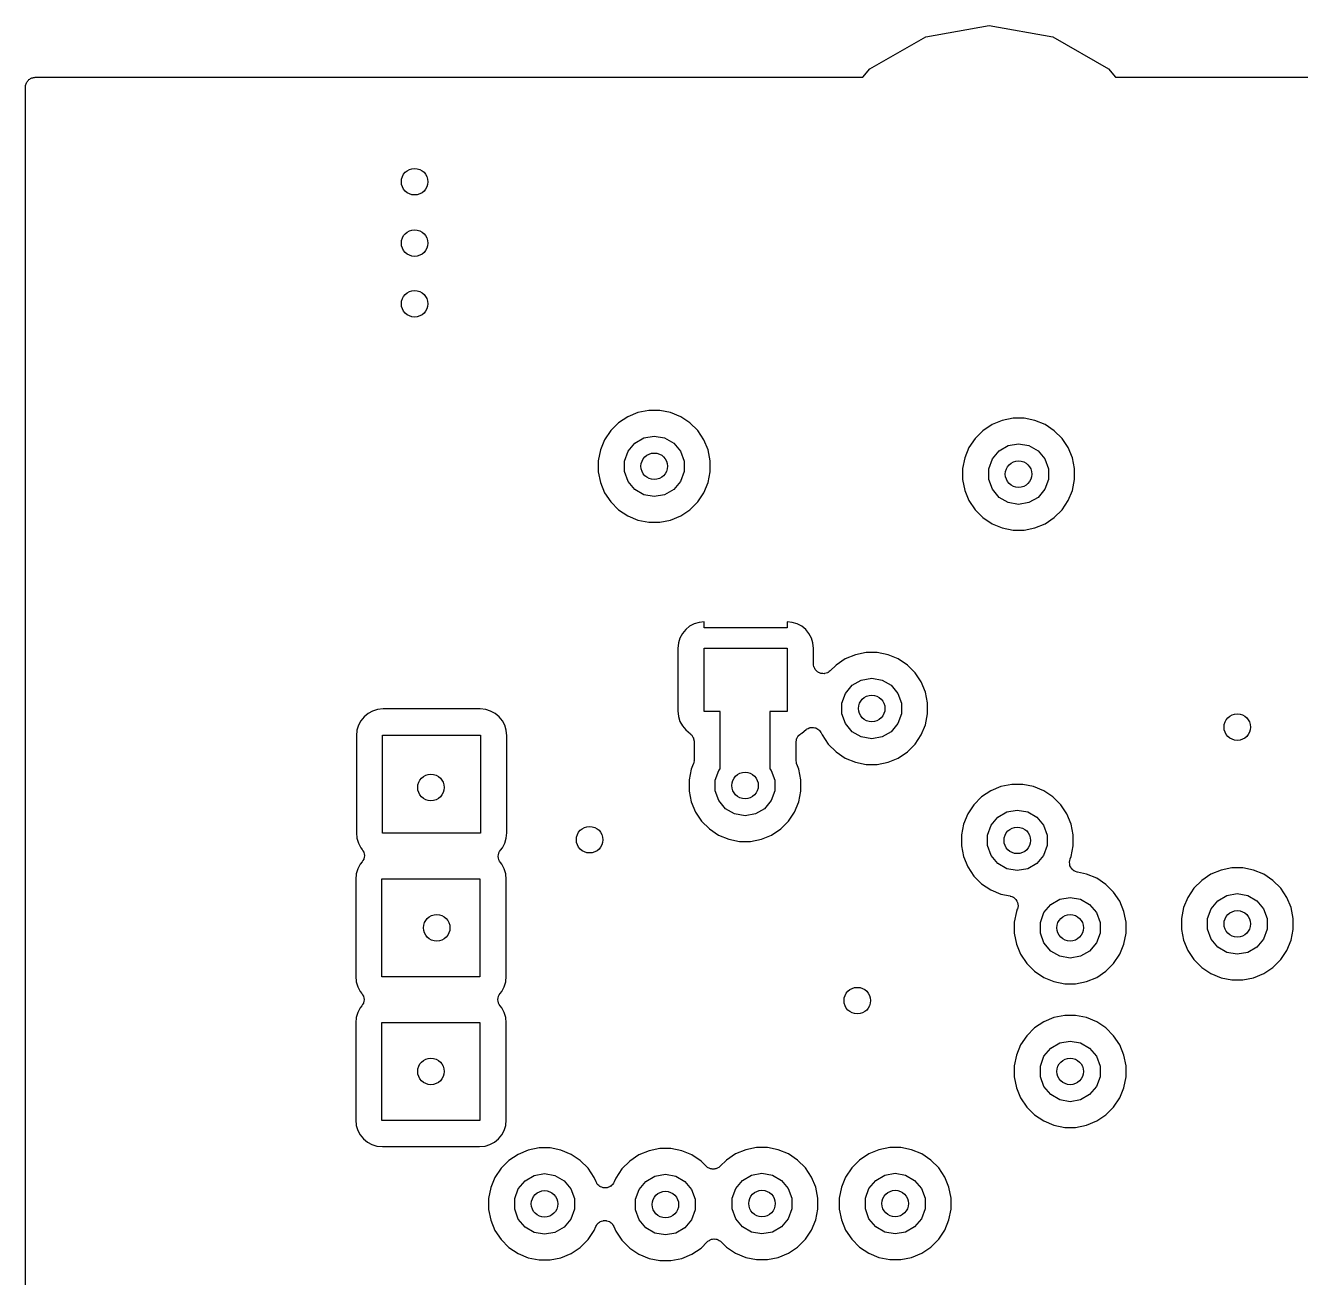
# Model space of a CAD drawing. Extents: x 91.4 to 190.2, y -113.9 to -59.9.
# Drawn here: x 91.39 to 110.92, y -79.11 to -59.93 of the extents above; entities that cross this region are included whole.
import ezdxf

# ---------------------------------------------------------------- set-up
doc = ezdxf.new("R2010")
doc.units = 0
doc.header["$MEASUREMENT"] = 0
doc.layers.add('BLACK', color=7, linetype='CONTINUOUS')

msp = doc.modelspace()

# ---------------------------------------------------------------- linework, layer by layer
at = {"layer": 'BLACK', "linetype": 'CONTINUOUS'}
for p, q in [((105.178, -60.0983), (106.15, -59.9268)), ((106.15, -59.9268), (107.122, -60.0983)), ((104.322, -60.592), (105.178, -60.0983)), ((107.122, -60.0983), (107.978, -60.592)), ((91.4773, -60.7356), (91.4887, -60.729)), ((91.4887, -60.729), (91.5016, -60.7268)), ((91.5016, -60.7268), (91.514, -60.7223)), ((91.514, -60.7223), (91.5271, -60.7223)), ((91.5271, -60.7223), (91.54, -60.72)), ((91.54, -60.72), (104.215, -60.72)), ((104.215, -60.72), (104.322, -60.592)), ((107.978, -60.592), (108.085, -60.72)), ((108.085, -60.72), (179.163, -60.72)), ((91.39, -60.87), (91.3923, -60.8571)), ((91.39, -94.1997), (91.39, -60.87)), ((91.3923, -60.844), (91.3968, -60.8316)), ((91.3923, -60.8571), (91.3923, -60.844)), ((91.3968, -60.8316), (91.399, -60.8187)), ((91.399, -60.8187), (91.4056, -60.8073)), ((91.4056, -60.8073), (91.4101, -60.795)), ((91.4101, -60.795), (91.4185, -60.7849)), ((91.4185, -60.7849), (91.4251, -60.7736)), ((91.4251, -60.7736), (91.4351, -60.7651)), ((91.4351, -60.7651), (91.4436, -60.7551)), ((91.4436, -60.7551), (91.4549, -60.7485)), ((91.4549, -60.7485), (91.465, -60.7401)), ((91.465, -60.7401), (91.4773, -60.7356)), ((100.614, -65.9204), (100.474, -66.0142)), ((100.77, -65.8557), (100.614, -65.9204)), ((100.936, -65.8228), (100.77, -65.8557)), ((101.104, -65.8228), (100.936, -65.8228)), ((101.27, -65.8557), (101.104, -65.8228)), ((101.426, -65.9204), (101.27, -65.8557)), ((101.566, -66.0142), (101.426, -65.9204)), ((106.35, -65.9757), (106.194, -66.0404)), ((106.516, -65.9428), (106.35, -65.9757)), ((106.684, -65.9428), (106.516, -65.9428)), ((106.85, -65.9757), (106.684, -65.9428)), ((107.006, -66.0404), (106.85, -65.9757)), ((100.354, -66.1336), (100.26, -66.274)), ((100.474, -66.0142), (100.354, -66.1336)), ((101.686, -66.1336), (101.566, -66.0142)), ((101.78, -66.274), (101.686, -66.1336)), ((106.054, -66.1342), (105.934, -66.2536)), ((106.194, -66.0404), (106.054, -66.1342)), ((107.146, -66.1342), (107.006, -66.0404)), ((107.266, -66.2536), (107.146, -66.1342)), ((100.26, -66.274), (100.196, -66.43)), ((100.618, -66.4479), (100.722, -66.3244)), ((100.722, -66.3244), (100.861, -66.2437)), ((100.861, -66.2437), (101.02, -66.2157)), ((101.02, -66.2157), (101.179, -66.2437)), ((101.179, -66.2437), (101.318, -66.3244)), ((101.318, -66.3244), (101.422, -66.4479)), ((101.844, -66.43), (101.78, -66.274)), ((105.934, -66.2536), (105.84, -66.394)), ((106.302, -66.4444), (106.441, -66.3637)), ((106.441, -66.3637), (106.6, -66.3357)), ((106.6, -66.3357), (106.759, -66.3637)), ((106.759, -66.3637), (106.898, -66.4444)), ((107.36, -66.394), (107.266, -66.2536)), ((100.196, -66.43), (100.163, -66.5956)), ((100.563, -66.5994), (100.618, -66.4479)), ((101.422, -66.4479), (101.477, -66.5994)), ((101.877, -66.5956), (101.844, -66.43)), ((105.776, -66.55), (105.743, -66.7156)), ((105.84, -66.394), (105.776, -66.55)), ((106.143, -66.7194), (106.198, -66.5679)), ((106.198, -66.5679), (106.302, -66.4444)), ((106.898, -66.4444), (107.002, -66.5679)), ((107.002, -66.5679), (107.057, -66.7194)), ((107.424, -66.55), (107.36, -66.394)), ((107.457, -66.7156), (107.424, -66.55)), ((100.163, -66.5956), (100.163, -66.7644)), ((100.163, -66.7644), (100.196, -66.93)), ((100.563, -66.7606), (100.563, -66.5994)), ((100.618, -66.9121), (100.563, -66.7606)), ((101.477, -66.7606), (101.422, -66.9121)), ((101.477, -66.5994), (101.477, -66.7606)), ((101.844, -66.93), (101.877, -66.7644)), ((101.877, -66.7644), (101.877, -66.5956)), ((105.743, -66.7156), (105.743, -66.8844)), ((106.143, -66.8806), (106.143, -66.7194)), ((107.057, -66.7194), (107.057, -66.8806)), ((107.457, -66.8844), (107.457, -66.7156)), ((100.196, -66.93), (100.26, -67.086)), ((100.722, -67.0356), (100.618, -66.9121)), ((101.422, -66.9121), (101.318, -67.0356)), ((101.78, -67.086), (101.844, -66.93)), ((105.743, -66.8844), (105.776, -67.05)), ((106.198, -67.0321), (106.143, -66.8806)), ((107.057, -66.8806), (107.002, -67.0321)), ((107.424, -67.05), (107.457, -66.8844)), ((100.26, -67.086), (100.354, -67.2264)), ((100.861, -67.1163), (100.722, -67.0356)), ((101.02, -67.1443), (100.861, -67.1163)), ((101.179, -67.1163), (101.02, -67.1443)), ((101.318, -67.0356), (101.179, -67.1163)), ((101.686, -67.2264), (101.78, -67.086)), ((105.776, -67.05), (105.84, -67.206)), ((106.302, -67.1556), (106.198, -67.0321)), ((106.441, -67.2363), (106.302, -67.1556)), ((106.898, -67.1556), (106.759, -67.2363)), ((107.002, -67.0321), (106.898, -67.1556)), ((107.36, -67.206), (107.424, -67.05)), ((100.354, -67.2264), (100.474, -67.3458)), ((100.474, -67.3458), (100.614, -67.4396)), ((101.426, -67.4396), (101.566, -67.3458)), ((101.566, -67.3458), (101.686, -67.2264)), ((105.84, -67.206), (105.934, -67.3464)), ((105.934, -67.3464), (106.054, -67.4658)), ((106.6, -67.2643), (106.441, -67.2363)), ((106.759, -67.2363), (106.6, -67.2643)), ((107.146, -67.4658), (107.266, -67.3464)), ((107.266, -67.3464), (107.36, -67.206)), ((100.614, -67.4396), (100.77, -67.5043)), ((100.77, -67.5043), (100.936, -67.5372)), ((100.936, -67.5372), (101.104, -67.5372)), ((101.104, -67.5372), (101.27, -67.5043)), ((101.27, -67.5043), (101.426, -67.4396)), ((106.054, -67.4658), (106.194, -67.5596)), ((106.194, -67.5596), (106.35, -67.6243)), ((106.85, -67.6243), (107.006, -67.5596)), ((107.006, -67.5596), (107.146, -67.4658)), ((106.35, -67.6243), (106.516, -67.6572)), ((106.516, -67.6572), (106.684, -67.6572)), ((106.684, -67.6572), (106.85, -67.6243)), ((101.631, -69.0937), (101.562, -69.1308)), ((101.707, -69.0708), (101.631, -69.0937)), ((101.785, -69.0631), (101.707, -69.0708)), ((101.785, -69.155), (101.785, -69.0631)), ((103.133, -69.0708), (103.055, -69.0631)), ((103.055, -69.0631), (103.055, -69.155)), ((103.209, -69.0937), (103.133, -69.0708)), ((103.278, -69.1308), (103.209, -69.0937)), ((101.414, -69.3112), (101.391, -69.3866)), ((101.451, -69.2417), (101.414, -69.3112)), ((101.501, -69.1808), (101.451, -69.2417)), ((101.562, -69.1308), (101.501, -69.1808)), ((103.055, -69.155), (101.785, -69.155)), ((103.339, -69.1808), (103.278, -69.1308)), ((103.389, -69.2417), (103.339, -69.1808)), ((103.426, -69.3112), (103.389, -69.2417)), ((103.449, -69.3866), (103.426, -69.3112)), ((101.391, -69.3866), (101.382, -69.4724)), ((101.382, -69.4724), (101.382, -70.4276)), ((101.785, -70.435), (101.785, -69.465)), ((101.785, -69.465), (103.055, -69.465)), ((103.055, -69.465), (103.055, -70.435)), ((103.458, -69.4724), (103.449, -69.3866)), ((103.458, -69.7079), (103.458, -69.4724)), ((103.461, -69.7272), (103.458, -69.7079)), ((103.944, -69.6304), (103.804, -69.7242)), ((104.1, -69.5657), (103.944, -69.6304)), ((104.266, -69.5328), (104.1, -69.5657)), ((104.434, -69.5328), (104.266, -69.5328)), ((104.6, -69.5657), (104.434, -69.5328)), ((104.756, -69.6304), (104.6, -69.5657)), ((104.896, -69.7242), (104.756, -69.6304)), ((103.463, -69.7468), (103.461, -69.7272)), ((103.466, -69.7527), (103.463, -69.7468)), ((103.467, -69.7592), (103.466, -69.7527)), ((103.477, -69.7762), (103.467, -69.7592)), ((103.485, -69.794), (103.477, -69.7762)), ((103.489, -69.7986), (103.485, -69.794)), ((103.493, -69.8044), (103.489, -69.7986)), ((103.508, -69.817), (103.493, -69.8044)), ((103.522, -69.8308), (103.508, -69.817)), ((103.528, -69.8336), (103.522, -69.8308)), ((103.533, -69.8378), (103.528, -69.8336)), ((103.551, -69.8445), (103.533, -69.8378)), ((103.569, -69.8528), (103.551, -69.8445)), ((103.575, -69.8534), (103.569, -69.8528)), ((103.582, -69.8557), (103.575, -69.8534)), ((103.601, -69.8557), (103.582, -69.8557)), ((103.621, -69.8574), (103.601, -69.8557)), ((103.627, -69.8557), (103.621, -69.8574)), ((103.634, -69.8557), (103.627, -69.8557)), ((103.652, -69.849), (103.634, -69.8557)), ((103.671, -69.8439), (103.652, -69.849)), ((103.676, -69.8401), (103.671, -69.8439)), ((103.683, -69.8378), (103.676, -69.8401)), ((103.698, -69.8252), (103.683, -69.8378)), ((103.714, -69.814), (103.698, -69.8252)), ((103.804, -69.7242), (103.714, -69.814)), ((105.016, -69.8436), (104.896, -69.7242)), ((105.11, -69.984), (105.016, -69.8436)), ((103.948, -70.1579), (104.052, -70.0344)), ((104.052, -70.0344), (104.191, -69.9537)), ((104.191, -69.9537), (104.35, -69.9257)), ((104.35, -69.9257), (104.509, -69.9537)), ((104.509, -69.9537), (104.648, -70.0344)), ((104.648, -70.0344), (104.752, -70.1579)), ((105.174, -70.14), (105.11, -69.984)), ((103.893, -70.3094), (103.948, -70.1579)), ((104.752, -70.1579), (104.807, -70.3094)), ((105.207, -70.3056), (105.174, -70.14)), ((96.6367, -70.4658), (96.5758, -70.5158)), ((96.7062, -70.4287), (96.6367, -70.4658)), ((96.7816, -70.4058), (96.7062, -70.4287)), ((96.8674, -70.3973), (96.7816, -70.4058)), ((98.3526, -70.3973), (96.8674, -70.3973)), ((98.4384, -70.4058), (98.3526, -70.3973)), ((98.5138, -70.4287), (98.4384, -70.4058)), ((98.5833, -70.4658), (98.5138, -70.4287)), ((98.6442, -70.5158), (98.5833, -70.4658)), ((101.382, -70.4276), (101.391, -70.5134)), ((102.029, -70.435), (101.785, -70.435)), ((102.029, -71.3128), (102.029, -70.435)), ((103.055, -70.435), (102.791, -70.435)), ((102.791, -70.435), (102.791, -71.3128)), ((103.893, -70.4706), (103.893, -70.3094)), ((103.948, -70.6221), (103.893, -70.4706)), ((104.807, -70.4706), (104.752, -70.6221)), ((104.807, -70.3094), (104.807, -70.4706)), ((105.174, -70.64), (105.207, -70.4744)), ((105.207, -70.4744), (105.207, -70.3056)), ((96.4887, -70.6462), (96.4658, -70.7216)), ((96.5258, -70.5767), (96.4887, -70.6462)), ((96.5758, -70.5158), (96.5258, -70.5767)), ((98.6942, -70.5767), (98.6442, -70.5158)), ((98.7313, -70.6462), (98.6942, -70.5767)), ((98.7542, -70.7216), (98.7313, -70.6462)), ((101.391, -70.5134), (101.414, -70.5888)), ((101.414, -70.5888), (101.451, -70.6583)), ((101.451, -70.6583), (101.501, -70.7192)), ((103.377, -70.6961), (103.392, -70.6876)), ((103.392, -70.6876), (103.401, -70.6862)), ((103.401, -70.6862), (103.409, -70.6827)), ((103.409, -70.6827), (103.426, -70.6819)), ((103.426, -70.6819), (103.443, -70.6791)), ((103.443, -70.6791), (103.452, -70.6808)), ((103.452, -70.6808), (103.461, -70.6804)), ((103.461, -70.6804), (103.478, -70.6856)), ((103.478, -70.6856), (103.495, -70.6888)), ((103.495, -70.6888), (103.502, -70.6934)), ((104.052, -70.7456), (103.948, -70.6221)), ((104.752, -70.6221), (104.648, -70.7456)), ((105.11, -70.796), (105.174, -70.64)), ((96.4658, -70.7216), (96.4573, -70.8074)), ((96.4573, -70.8074), (96.4573, -72.2926)), ((96.86, -72.3), (96.86, -70.8)), ((96.86, -70.8), (98.36, -70.8)), ((98.36, -70.8), (98.36, -72.3)), ((98.7627, -70.8074), (98.7542, -70.7216)), ((98.7627, -72.2926), (98.7627, -70.8074)), ((101.501, -70.7192), (101.573, -70.7786)), ((101.573, -70.7786), (101.58, -70.7865)), ((101.58, -70.7865), (101.591, -70.795)), ((101.591, -70.795), (101.592, -70.7971)), ((101.592, -70.7971), (101.594, -70.7987)), ((101.594, -70.7987), (101.601, -70.8113)), ((101.601, -70.8113), (101.607, -70.8181)), ((101.607, -70.8181), (101.61, -70.826)), ((101.61, -70.826), (101.618, -70.8392)), ((101.618, -70.8392), (101.619, -70.8416)), ((101.619, -70.8416), (101.62, -70.8438)), ((101.62, -70.8438), (101.623, -70.8601)), ((101.623, -70.8601), (101.625, -70.8669)), ((101.625, -70.8669), (101.625, -70.8737)), ((101.625, -70.8737), (101.629, -70.8902)), ((103.191, -70.9009), (103.196, -70.8777)), ((103.196, -70.8777), (103.2, -70.8545)), ((103.2, -70.8545), (103.201, -70.8523)), ((103.201, -70.8523), (103.202, -70.8499)), ((103.202, -70.8499), (103.214, -70.8298)), ((103.214, -70.8298), (103.226, -70.8093)), ((103.226, -70.8093), (103.228, -70.8078)), ((103.228, -70.8078), (103.229, -70.8056)), ((103.229, -70.8056), (103.248, -70.791)), ((103.248, -70.791), (103.266, -70.7759)), ((103.266, -70.7759), (103.268, -70.775)), ((103.268, -70.775), (103.27, -70.7735)), ((103.27, -70.7735), (103.278, -70.7692)), ((103.278, -70.7692), (103.347, -70.7132)), ((103.347, -70.7132), (103.354, -70.7087)), ((103.354, -70.7087), (103.361, -70.7026)), ((103.361, -70.7026), (103.377, -70.6961)), ((103.502, -70.6934), (103.511, -70.6961)), ((103.511, -70.6961), (103.525, -70.7065)), ((103.525, -70.7065), (103.539, -70.7153)), ((103.539, -70.7153), (103.545, -70.7223)), ((103.545, -70.7223), (103.552, -70.7278)), ((103.552, -70.7278), (103.562, -70.7423)), ((103.562, -70.7423), (103.572, -70.7556)), ((103.572, -70.7556), (103.575, -70.7641)), ((103.575, -70.7641), (103.58, -70.7717)), ((103.58, -70.7717), (103.59, -70.796)), ((103.59, -70.796), (103.684, -70.9364)), ((104.191, -70.8263), (104.052, -70.7456)), ((104.35, -70.8543), (104.191, -70.8263)), ((104.509, -70.8263), (104.35, -70.8543)), ((104.648, -70.7456), (104.509, -70.8263)), ((105.016, -70.9364), (105.11, -70.796)), ((101.629, -70.8902), (101.629, -70.8926)), ((101.629, -70.8926), (101.629, -70.8951)), ((101.629, -70.8951), (101.629, -71.1857)), ((103.191, -70.9033), (103.191, -70.9009)), ((103.191, -70.9058), (103.191, -70.9033)), ((103.191, -71.1857), (103.191, -70.9058)), ((103.684, -70.9364), (103.804, -71.0558)), ((103.804, -71.0558), (103.944, -71.1496)), ((104.756, -71.1496), (104.896, -71.0558)), ((104.896, -71.0558), (105.016, -70.9364)), ((101.618, -71.2431), (101.586, -71.32)), ((101.62, -71.237), (101.618, -71.2399)), ((101.618, -71.2399), (101.618, -71.2431)), ((101.624, -71.2145), (101.62, -71.237)), ((101.629, -71.1922), (101.624, -71.2145)), ((101.629, -71.1857), (101.628, -71.189)), ((101.628, -71.189), (101.629, -71.1922)), ((103.192, -71.189), (103.191, -71.1857)), ((103.191, -71.1922), (103.192, -71.189)), ((103.196, -71.2145), (103.191, -71.1922)), ((103.2, -71.237), (103.196, -71.2145)), ((103.202, -71.2399), (103.2, -71.237)), ((103.202, -71.2431), (103.202, -71.2399)), ((103.234, -71.32), (103.202, -71.2431)), ((103.944, -71.1496), (104.1, -71.2143)), ((104.1, -71.2143), (104.266, -71.2472)), ((104.266, -71.2472), (104.434, -71.2472)), ((104.434, -71.2472), (104.6, -71.2143)), ((104.6, -71.2143), (104.756, -71.1496)), ((101.586, -71.32), (101.553, -71.4856)), ((101.953, -71.4894), (102.008, -71.3379)), ((102.008, -71.3379), (102.029, -71.3128)), ((102.791, -71.3128), (102.812, -71.3379)), ((102.812, -71.3379), (102.867, -71.4894)), ((103.267, -71.4856), (103.234, -71.32)), ((101.553, -71.4856), (101.553, -71.6544)), ((101.553, -71.6544), (101.586, -71.82)), ((101.953, -71.6506), (101.953, -71.4894)), ((102.008, -71.8021), (101.953, -71.6506)), ((102.867, -71.6506), (102.812, -71.8021)), ((102.867, -71.4894), (102.867, -71.6506)), ((103.234, -71.82), (103.267, -71.6544)), ((103.267, -71.6544), (103.267, -71.4856)), ((106.174, -71.6504), (106.034, -71.7442)), ((106.33, -71.5857), (106.174, -71.6504)), ((106.496, -71.5528), (106.33, -71.5857)), ((106.664, -71.5528), (106.496, -71.5528)), ((106.83, -71.5857), (106.664, -71.5528)), ((106.986, -71.6504), (106.83, -71.5857)), ((107.126, -71.7442), (106.986, -71.6504)), ((101.586, -71.82), (101.65, -71.976)), ((102.112, -71.9256), (102.008, -71.8021)), ((102.812, -71.8021), (102.708, -71.9256)), ((103.17, -71.976), (103.234, -71.82)), ((106.034, -71.7442), (105.914, -71.8636)), ((107.246, -71.8636), (107.126, -71.7442)), ((101.65, -71.976), (101.744, -72.1164)), ((102.251, -72.0063), (102.112, -71.9256)), ((102.41, -72.0343), (102.251, -72.0063)), ((102.569, -72.0063), (102.41, -72.0343)), ((102.708, -71.9256), (102.569, -72.0063)), ((103.076, -72.1164), (103.17, -71.976)), ((105.82, -72.004), (105.756, -72.16)), ((105.914, -71.8636), (105.82, -72.004)), ((106.178, -72.1779), (106.282, -72.0544)), ((106.282, -72.0544), (106.421, -71.9737)), ((106.421, -71.9737), (106.58, -71.9457)), ((106.58, -71.9457), (106.739, -71.9737)), ((106.739, -71.9737), (106.878, -72.0544)), ((106.878, -72.0544), (106.982, -72.1779)), ((107.34, -72.004), (107.246, -71.8636)), ((107.404, -72.16), (107.34, -72.004)), ((101.744, -72.1164), (101.864, -72.2358)), ((101.864, -72.2358), (102.004, -72.3296)), ((102.816, -72.3296), (102.956, -72.2358)), ((102.956, -72.2358), (103.076, -72.1164)), ((105.756, -72.16), (105.723, -72.3256)), ((106.123, -72.3294), (106.178, -72.1779)), ((106.982, -72.1779), (107.037, -72.3294)), ((107.437, -72.3256), (107.404, -72.16)), ((96.4573, -72.2926), (96.4658, -72.3784)), ((96.4658, -72.3784), (96.4887, -72.4538)), ((98.36, -72.3), (96.86, -72.3)), ((98.7313, -72.4538), (98.7542, -72.3784)), ((98.7542, -72.3784), (98.7627, -72.2926)), ((102.004, -72.3296), (102.16, -72.3943)), ((102.16, -72.3943), (102.326, -72.4272)), ((102.326, -72.4272), (102.494, -72.4272)), ((102.494, -72.4272), (102.66, -72.3943)), ((102.66, -72.3943), (102.816, -72.3296)), ((105.723, -72.3256), (105.723, -72.4944)), ((106.123, -72.4906), (106.123, -72.3294)), ((107.037, -72.3294), (107.037, -72.4906)), ((107.437, -72.4944), (107.437, -72.3256)), ((96.4887, -72.4538), (96.5258, -72.5233)), ((96.5258, -72.5233), (96.5467, -72.5487)), ((96.5467, -72.5487), (96.5587, -72.57)), ((96.5587, -72.57), (96.5711, -72.5911)), ((96.5711, -72.5911), (96.5714, -72.5927)), ((96.5714, -72.5927), (96.5722, -72.5941)), ((96.5722, -72.5941), (96.5762, -72.6182)), ((96.5762, -72.6182), (96.5807, -72.6423)), ((98.6293, -72.6545), (98.6338, -72.6304)), ((98.6338, -72.6304), (98.6378, -72.6063)), ((98.6378, -72.6063), (98.6386, -72.6049)), ((98.6386, -72.6049), (98.6389, -72.6033)), ((98.6389, -72.6033), (98.6513, -72.5822)), ((98.6513, -72.5822), (98.6633, -72.5609)), ((98.6633, -72.5609), (98.6942, -72.5233)), ((98.6942, -72.5233), (98.7313, -72.4538)), ((105.723, -72.4944), (105.756, -72.66)), ((106.178, -72.6421), (106.123, -72.4906)), ((106.282, -72.7656), (106.178, -72.6421)), ((106.982, -72.6421), (106.878, -72.7656)), ((107.037, -72.4906), (106.982, -72.6421)), ((107.404, -72.66), (107.437, -72.4944)), ((96.5158, -72.7767), (96.4787, -72.8462)), ((96.5467, -72.7391), (96.5158, -72.7767)), ((96.5587, -72.7178), (96.5467, -72.7391)), ((96.5711, -72.6967), (96.5587, -72.7178)), ((96.5714, -72.6951), (96.5711, -72.6967)), ((96.5722, -72.6937), (96.5714, -72.6951)), ((96.5762, -72.6696), (96.5722, -72.6937)), ((96.5807, -72.6455), (96.5762, -72.6696)), ((96.5807, -72.6423), (96.5805, -72.6439)), ((96.5805, -72.6439), (96.5807, -72.6455)), ((98.6295, -72.6561), (98.6293, -72.6545)), ((98.6293, -72.6577), (98.6295, -72.6561)), ((98.6338, -72.6817), (98.6293, -72.6577)), ((98.6378, -72.7059), (98.6338, -72.6817)), ((98.6386, -72.7073), (98.6378, -72.7059)), ((98.6389, -72.7089), (98.6386, -72.7073)), ((98.6513, -72.7299), (98.6389, -72.7089)), ((98.6633, -72.7513), (98.6513, -72.7299)), ((98.6842, -72.7767), (98.6633, -72.7513)), ((98.7213, -72.8462), (98.6842, -72.7767)), ((105.756, -72.66), (105.82, -72.816)), ((105.82, -72.816), (105.914, -72.9564)), ((106.421, -72.8463), (106.282, -72.7656)), ((106.878, -72.7656), (106.739, -72.8463)), ((107.379, -72.7442), (107.384, -72.7203)), ((107.379, -72.7458), (107.379, -72.7442)), ((107.379, -72.7475), (107.379, -72.7458)), ((107.383, -72.7716), (107.379, -72.7475)), ((107.386, -72.7958), (107.383, -72.7716)), ((107.384, -72.7203), (107.389, -72.6964)), ((107.387, -72.7973), (107.386, -72.7958)), ((107.387, -72.7989), (107.387, -72.7973)), ((107.399, -72.8204), (107.387, -72.7989)), ((107.389, -72.6964), (107.39, -72.6949)), ((107.39, -72.6933), (107.404, -72.66)), ((107.39, -72.6949), (107.39, -72.6933)), ((107.41, -72.842), (107.399, -72.8204)), ((109.866, -72.8328), (109.7, -72.8657)), ((110.034, -72.8328), (109.866, -72.8328)), ((110.2, -72.8657), (110.034, -72.8328)), ((96.4558, -72.9216), (96.4473, -73.0074)), ((96.4473, -73.0074), (96.4473, -74.4926)), ((96.4787, -72.8462), (96.4558, -72.9216)), ((96.85, -74.5), (96.85, -73)), ((96.85, -73), (98.35, -73)), ((98.35, -73), (98.35, -74.5)), ((98.7442, -72.9216), (98.7213, -72.8462)), ((98.7527, -73.0074), (98.7442, -72.9216)), ((98.7527, -74.4926), (98.7527, -73.0074)), ((105.914, -72.9564), (106.034, -73.0758)), ((106.58, -72.8743), (106.421, -72.8463)), ((106.739, -72.8463), (106.58, -72.8743)), ((107.411, -72.8432), (107.41, -72.842)), ((107.412, -72.8446), (107.411, -72.8432)), ((107.43, -72.8607), (107.412, -72.8446)), ((107.448, -72.8772), (107.43, -72.8607)), ((107.45, -72.8779), (107.448, -72.8772)), ((107.451, -72.879), (107.45, -72.8779)), ((107.474, -72.8878), (107.451, -72.879)), ((107.497, -72.8972), (107.474, -72.8878)), ((107.498, -72.8972), (107.497, -72.8972)), ((107.5, -72.8978), (107.498, -72.8972)), ((107.64, -72.9257), (107.5, -72.8978)), ((107.796, -72.9904), (107.64, -72.9257)), ((107.936, -73.0842), (107.796, -72.9904)), ((109.404, -73.0242), (109.284, -73.1436)), ((109.544, -72.9304), (109.404, -73.0242)), ((109.7, -72.8657), (109.544, -72.9304)), ((110.356, -72.9304), (110.2, -72.8657)), ((110.496, -73.0242), (110.356, -72.9304)), ((110.616, -73.1436), (110.496, -73.0242)), ((106.034, -73.0758), (106.174, -73.1696)), ((106.174, -73.1696), (106.33, -73.2343)), ((108.056, -73.2036), (107.936, -73.0842)), ((108.15, -73.344), (108.056, -73.2036)), ((109.284, -73.1436), (109.19, -73.284)), ((109.791, -73.2537), (109.95, -73.2257)), ((109.95, -73.2257), (110.109, -73.2537)), ((110.71, -73.284), (110.616, -73.1436)), ((106.33, -73.2343), (106.47, -73.2622)), ((106.47, -73.2622), (106.472, -73.2628)), ((106.472, -73.2628), (106.473, -73.2628)), ((106.473, -73.2628), (106.496, -73.2722)), ((106.496, -73.2722), (106.519, -73.281)), ((106.519, -73.281), (106.52, -73.2821)), ((106.52, -73.2821), (106.522, -73.2828)), ((106.522, -73.2828), (106.54, -73.2993)), ((106.54, -73.2993), (106.558, -73.3154)), ((106.558, -73.3154), (106.559, -73.3168)), ((106.559, -73.3168), (106.56, -73.318)), ((106.56, -73.318), (106.571, -73.3396)), ((106.571, -73.3396), (106.583, -73.3611)), ((106.583, -73.3611), (106.583, -73.3627)), ((106.583, -73.3627), (106.584, -73.3642)), ((106.584, -73.3642), (106.587, -73.3884)), ((106.591, -73.4158), (106.586, -73.4397)), ((106.587, -73.3884), (106.591, -73.4125)), ((106.591, -73.4125), (106.591, -73.4142)), ((106.591, -73.4142), (106.591, -73.4158)), ((106.988, -73.5179), (107.092, -73.3944)), ((107.092, -73.3944), (107.231, -73.3137)), ((107.231, -73.3137), (107.39, -73.2857)), ((107.39, -73.2857), (107.549, -73.3137)), ((107.549, -73.3137), (107.688, -73.3944)), ((107.688, -73.3944), (107.792, -73.5179)), ((108.214, -73.5), (108.15, -73.344)), ((109.19, -73.284), (109.126, -73.44)), ((109.548, -73.4579), (109.652, -73.3344)), ((109.652, -73.3344), (109.791, -73.2537)), ((110.109, -73.2537), (110.248, -73.3344)), ((110.248, -73.3344), (110.352, -73.4579)), ((110.774, -73.44), (110.71, -73.284)), ((106.566, -73.5), (106.533, -73.6656)), ((106.58, -73.4667), (106.566, -73.5)), ((106.581, -73.4636), (106.58, -73.4651)), ((106.58, -73.4651), (106.58, -73.4667)), ((106.586, -73.4397), (106.581, -73.4636)), ((106.933, -73.6694), (106.988, -73.5179)), ((107.792, -73.5179), (107.847, -73.6694)), ((108.238, -73.6201), (108.214, -73.5)), ((109.126, -73.44), (109.093, -73.6056)), ((109.093, -73.6056), (109.093, -73.7744)), ((109.493, -73.6094), (109.548, -73.4579)), ((109.493, -73.7706), (109.493, -73.6094)), ((110.352, -73.4579), (110.407, -73.6094)), ((110.407, -73.6094), (110.407, -73.7706)), ((110.807, -73.6056), (110.774, -73.44)), ((110.807, -73.7744), (110.807, -73.6056)), ((106.533, -73.6656), (106.533, -73.8344)), ((106.933, -73.8306), (106.933, -73.6694)), ((107.847, -73.6694), (107.847, -73.8306)), ((108.247, -73.6656), (108.238, -73.6201)), ((108.247, -73.8344), (108.247, -73.6656)), ((109.093, -73.7744), (109.126, -73.94)), ((109.548, -73.9221), (109.493, -73.7706)), ((110.407, -73.7706), (110.352, -73.9221)), ((110.774, -73.94), (110.807, -73.7744)), ((106.533, -73.8344), (106.566, -74)), ((106.566, -74), (106.63, -74.156)), ((106.988, -73.9821), (106.933, -73.8306)), ((107.092, -74.1056), (106.988, -73.9821)), ((107.792, -73.9821), (107.688, -74.1056)), ((107.847, -73.8306), (107.792, -73.9821)), ((108.15, -74.156), (108.214, -74)), ((108.214, -74), (108.247, -73.8344)), ((109.126, -73.94), (109.19, -74.096)), ((109.652, -74.0456), (109.548, -73.9221)), ((110.352, -73.9221), (110.248, -74.0456)), ((110.71, -74.096), (110.774, -73.94)), ((106.63, -74.156), (106.724, -74.2964)), ((107.231, -74.1863), (107.092, -74.1056)), ((107.39, -74.2143), (107.231, -74.1863)), ((107.549, -74.1863), (107.39, -74.2143)), ((107.688, -74.1056), (107.549, -74.1863)), ((108.056, -74.2964), (108.15, -74.156)), ((109.19, -74.096), (109.284, -74.2364)), ((109.791, -74.1263), (109.652, -74.0456)), ((109.95, -74.1543), (109.791, -74.1263)), ((110.109, -74.1263), (109.95, -74.1543)), ((110.248, -74.0456), (110.109, -74.1263)), ((110.616, -74.2364), (110.71, -74.096)), ((106.724, -74.2964), (106.844, -74.4158)), ((107.936, -74.4158), (108.056, -74.2964)), ((109.284, -74.2364), (109.404, -74.3558)), ((109.404, -74.3558), (109.544, -74.4496)), ((110.356, -74.4496), (110.496, -74.3558)), ((110.496, -74.3558), (110.616, -74.2364)), ((96.4473, -74.4926), (96.4558, -74.5784)), ((96.4558, -74.5784), (96.4787, -74.6538)), ((98.35, -74.5), (96.85, -74.5)), ((98.7213, -74.6538), (98.7442, -74.5784)), ((98.7442, -74.5784), (98.7527, -74.4926)), ((106.844, -74.4158), (106.984, -74.5096)), ((106.984, -74.5096), (107.14, -74.5743)), ((107.14, -74.5743), (107.306, -74.6072)), ((107.474, -74.6072), (107.64, -74.5743)), ((107.64, -74.5743), (107.796, -74.5096)), ((107.796, -74.5096), (107.936, -74.4158)), ((109.544, -74.4496), (109.7, -74.5143)), ((109.7, -74.5143), (109.866, -74.5472)), ((109.866, -74.5472), (110.034, -74.5472)), ((110.034, -74.5472), (110.2, -74.5143)), ((110.2, -74.5143), (110.356, -74.4496)), ((96.4787, -74.6538), (96.5158, -74.7233)), ((96.5158, -74.7233), (96.5417, -74.7548)), ((96.5417, -74.7548), (96.5537, -74.7761)), ((96.5537, -74.7761), (96.5661, -74.7972)), ((98.6339, -74.7972), (98.6463, -74.7761)), ((98.6463, -74.7761), (98.6583, -74.7548)), ((98.6583, -74.7548), (98.6842, -74.7233)), ((98.6842, -74.7233), (98.7213, -74.6538)), ((107.306, -74.6072), (107.474, -74.6072)), ((96.5158, -74.9767), (96.4787, -75.0462)), ((96.5417, -74.9452), (96.5158, -74.9767)), ((96.5537, -74.9239), (96.5417, -74.9452)), ((96.5661, -74.9028), (96.5537, -74.9239)), ((96.5661, -74.7972), (96.5664, -74.7988)), ((96.5664, -74.9012), (96.5661, -74.9028)), ((96.5664, -74.7988), (96.5672, -74.8002)), ((96.5672, -74.8998), (96.5664, -74.9012)), ((96.5672, -74.8002), (96.5712, -74.8243)), ((96.5712, -74.8757), (96.5672, -74.8998)), ((96.5712, -74.8243), (96.5757, -74.8484)), ((96.5757, -74.8516), (96.5712, -74.8757)), ((96.5757, -74.8484), (96.5755, -74.85)), ((96.5755, -74.85), (96.5757, -74.8516)), ((98.6243, -74.8484), (98.6288, -74.8244)), ((98.6245, -74.85), (98.6243, -74.8484)), ((98.6243, -74.8516), (98.6245, -74.85)), ((98.6288, -74.8756), (98.6243, -74.8516)), ((98.6288, -74.8244), (98.6328, -74.8002)), ((98.6328, -74.8998), (98.6288, -74.8756)), ((98.6328, -74.8002), (98.6336, -74.7988)), ((98.6336, -74.9012), (98.6328, -74.8998)), ((98.6336, -74.7988), (98.6339, -74.7972)), ((98.6339, -74.9028), (98.6336, -74.9012)), ((98.6463, -74.9239), (98.6339, -74.9028)), ((98.6583, -74.9452), (98.6463, -74.9239)), ((98.6842, -74.9767), (98.6583, -74.9452)), ((98.7213, -75.0462), (98.6842, -74.9767)), ((96.4558, -75.1216), (96.4473, -75.2074)), ((96.4787, -75.0462), (96.4558, -75.1216)), ((98.7442, -75.1216), (98.7213, -75.0462)), ((98.7527, -75.2074), (98.7442, -75.1216)), ((107.14, -75.1257), (106.984, -75.1904)), ((107.306, -75.0928), (107.14, -75.1257)), ((107.474, -75.0928), (107.306, -75.0928)), ((107.64, -75.1257), (107.474, -75.0928)), ((107.796, -75.1904), (107.64, -75.1257)), ((96.4473, -75.2074), (96.4473, -76.6926)), ((96.85, -76.7), (96.85, -75.2)), ((96.85, -75.2), (98.35, -75.2)), ((98.35, -75.2), (98.35, -76.7)), ((98.7527, -76.6926), (98.7527, -75.2074)), ((106.844, -75.2842), (106.724, -75.4036)), ((106.984, -75.1904), (106.844, -75.2842)), ((107.936, -75.2842), (107.796, -75.1904)), ((108.056, -75.4036), (107.936, -75.2842)), ((106.63, -75.544), (106.566, -75.7)), ((106.724, -75.4036), (106.63, -75.544)), ((107.092, -75.5944), (107.231, -75.5137)), ((107.231, -75.5137), (107.39, -75.4857)), ((107.39, -75.4857), (107.549, -75.5137)), ((107.549, -75.5137), (107.688, -75.5944)), ((108.15, -75.544), (108.056, -75.4036)), ((108.214, -75.7), (108.15, -75.544)), ((106.566, -75.7), (106.533, -75.8656)), ((106.933, -75.8694), (106.988, -75.7179)), ((106.988, -75.7179), (107.092, -75.5944)), ((107.688, -75.5944), (107.792, -75.7179)), ((107.792, -75.7179), (107.847, -75.8694)), ((108.247, -75.8656), (108.214, -75.7)), ((106.533, -75.8656), (106.533, -76.0344)), ((106.933, -76.0306), (106.933, -75.8694)), ((107.847, -75.8694), (107.847, -76.0306)), ((108.247, -76.0344), (108.247, -75.8656)), ((106.533, -76.0344), (106.566, -76.2)), ((106.988, -76.1821), (106.933, -76.0306)), ((107.847, -76.0306), (107.792, -76.1821)), ((108.214, -76.2), (108.247, -76.0344)), ((106.566, -76.2), (106.63, -76.356)), ((107.092, -76.3056), (106.988, -76.1821)), ((107.231, -76.3863), (107.092, -76.3056)), ((107.688, -76.3056), (107.549, -76.3863)), ((107.792, -76.1821), (107.688, -76.3056)), ((108.15, -76.356), (108.214, -76.2)), ((106.63, -76.356), (106.724, -76.4964)), ((106.724, -76.4964), (106.844, -76.6158)), ((107.39, -76.4143), (107.231, -76.3863)), ((107.549, -76.3863), (107.39, -76.4143)), ((107.936, -76.6158), (108.056, -76.4964)), ((108.056, -76.4964), (108.15, -76.356)), ((96.4473, -76.6926), (96.4558, -76.7784)), ((98.35, -76.7), (96.85, -76.7)), ((98.7442, -76.7784), (98.7527, -76.6926)), ((106.844, -76.6158), (106.984, -76.7096)), ((106.984, -76.7096), (107.14, -76.7743)), ((107.64, -76.7743), (107.796, -76.7096)), ((107.796, -76.7096), (107.936, -76.6158)), ((96.4558, -76.7784), (96.4787, -76.8538)), ((96.4787, -76.8538), (96.5158, -76.9233)), ((96.5158, -76.9233), (96.5658, -76.9842)), ((98.6342, -76.9842), (98.6842, -76.9233)), ((98.6842, -76.9233), (98.7213, -76.8538)), ((98.7213, -76.8538), (98.7442, -76.7784)), ((107.14, -76.7743), (107.306, -76.8072)), ((107.306, -76.8072), (107.474, -76.8072)), ((107.474, -76.8072), (107.64, -76.7743)), ((96.5658, -76.9842), (96.6267, -77.0342)), ((96.6267, -77.0342), (96.6962, -77.0713)), ((96.6962, -77.0713), (96.7716, -77.0942)), ((96.7716, -77.0942), (96.8574, -77.1027)), ((96.8574, -77.1027), (98.3426, -77.1027)), ((98.3426, -77.1027), (98.4284, -77.0942)), ((98.4284, -77.0942), (98.5038, -77.0713)), ((98.5038, -77.0713), (98.5733, -77.0342)), ((98.5733, -77.0342), (98.6342, -76.9842)), ((99.2556, -77.1228), (99.09, -77.1557)), ((99.4244, -77.1228), (99.2556, -77.1228)), ((99.59, -77.1557), (99.4244, -77.1228)), ((101.106, -77.1328), (100.94, -77.1657)), ((101.274, -77.1328), (101.106, -77.1328)), ((101.44, -77.1657), (101.274, -77.1328)), ((102.586, -77.1172), (102.42, -77.1501)), ((102.754, -77.1172), (102.586, -77.1172)), ((102.92, -77.1501), (102.754, -77.1172)), ((104.626, -77.1172), (104.46, -77.1501)), ((104.794, -77.1172), (104.626, -77.1172)), ((104.96, -77.1501), (104.794, -77.1172)), ((98.7936, -77.3142), (98.6742, -77.4336)), ((98.934, -77.2204), (98.7936, -77.3142)), ((99.09, -77.1557), (98.934, -77.2204)), ((99.746, -77.2204), (99.59, -77.1557)), ((99.8864, -77.3142), (99.746, -77.2204)), ((100.006, -77.4336), (99.8864, -77.3142)), ((100.644, -77.3242), (100.524, -77.4436)), ((100.784, -77.2304), (100.644, -77.3242)), ((100.94, -77.1657), (100.784, -77.2304)), ((101.596, -77.2304), (101.44, -77.1657)), ((101.736, -77.3242), (101.596, -77.2304)), ((101.816, -77.4039), (101.736, -77.3242)), ((102.124, -77.3086), (102.028, -77.4039)), ((102.264, -77.2148), (102.124, -77.3086)), ((102.42, -77.1501), (102.264, -77.2148)), ((103.076, -77.2148), (102.92, -77.1501)), ((103.216, -77.3086), (103.076, -77.2148)), ((103.336, -77.428), (103.216, -77.3086)), ((104.164, -77.3086), (104.044, -77.428)), ((104.304, -77.2148), (104.164, -77.3086)), ((104.46, -77.1501), (104.304, -77.2148)), ((105.116, -77.2148), (104.96, -77.1501)), ((105.256, -77.3086), (105.116, -77.2148)), ((105.376, -77.428), (105.256, -77.3086)), ((98.6742, -77.4336), (98.5804, -77.574)), ((99.1812, -77.5437), (99.34, -77.5157)), ((99.34, -77.5157), (99.4988, -77.5437)), ((100.1, -77.574), (100.006, -77.4336)), ((100.524, -77.4436), (100.43, -77.584)), ((101.827, -77.4114), (101.816, -77.4039)), ((101.836, -77.4207), (101.827, -77.4114)), ((101.848, -77.4262), (101.836, -77.4207)), ((101.859, -77.4338), (101.848, -77.4262)), ((101.871, -77.4371), (101.859, -77.4338)), ((101.883, -77.4427), (101.871, -77.4371)), ((101.896, -77.4438), (101.883, -77.4427)), ((101.909, -77.4472), (101.896, -77.4438)), ((101.922, -77.4461), (101.909, -77.4472)), ((101.935, -77.4472), (101.922, -77.4461)), ((101.948, -77.4438), (101.935, -77.4472)), ((101.961, -77.4427), (101.948, -77.4438)), ((101.973, -77.4371), (101.961, -77.4427)), ((101.986, -77.4338), (101.973, -77.4371)), ((101.996, -77.4262), (101.986, -77.4338)), ((102.008, -77.4207), (101.996, -77.4262)), ((102.018, -77.4114), (102.008, -77.4207)), ((102.028, -77.4039), (102.018, -77.4114)), ((102.511, -77.5381), (102.67, -77.5101)), ((102.67, -77.5101), (102.829, -77.5381)), ((103.43, -77.5684), (103.336, -77.428)), ((104.044, -77.428), (103.95, -77.5684)), ((104.551, -77.5381), (104.71, -77.5101)), ((104.71, -77.5101), (104.869, -77.5381)), ((105.47, -77.5684), (105.376, -77.428)), ((98.5804, -77.574), (98.5157, -77.73)), ((98.9379, -77.7479), (99.0416, -77.6244)), ((99.0416, -77.6244), (99.1812, -77.5437)), ((99.4988, -77.5437), (99.6384, -77.6244)), ((99.6384, -77.6244), (99.7421, -77.7479)), ((100.128, -77.6436), (100.1, -77.574)), ((100.139, -77.6601), (100.128, -77.6436)), ((100.148, -77.6775), (100.139, -77.6601)), ((100.153, -77.682), (100.148, -77.6775)), ((100.156, -77.6875), (100.153, -77.682)), ((100.172, -77.6995), (100.156, -77.6875)), ((100.186, -77.7127), (100.172, -77.6995)), ((100.193, -77.7152), (100.186, -77.7127)), ((100.198, -77.7193), (100.193, -77.7152)), ((100.217, -77.7252), (100.198, -77.7193)), ((100.336, -77.7193), (100.318, -77.7252)), ((100.342, -77.7152), (100.336, -77.7193)), ((100.348, -77.7127), (100.342, -77.7152)), ((100.362, -77.6995), (100.348, -77.7127)), ((100.378, -77.6875), (100.362, -77.6995)), ((100.381, -77.682), (100.378, -77.6875)), ((100.386, -77.6775), (100.381, -77.682)), ((100.395, -77.6601), (100.386, -77.6775)), ((100.406, -77.6436), (100.395, -77.6601)), ((100.43, -77.584), (100.406, -77.6436)), ((100.788, -77.7579), (100.892, -77.6344)), ((100.892, -77.6344), (101.031, -77.5537)), ((101.031, -77.5537), (101.19, -77.5257)), ((101.19, -77.5257), (101.349, -77.5537)), ((101.349, -77.5537), (101.488, -77.6344)), ((101.488, -77.6344), (101.592, -77.7579)), ((102.268, -77.7423), (102.372, -77.6188)), ((102.372, -77.6188), (102.511, -77.5381)), ((102.829, -77.5381), (102.968, -77.6188)), ((102.968, -77.6188), (103.072, -77.7423)), ((103.494, -77.7244), (103.43, -77.5684)), ((103.95, -77.5684), (103.886, -77.7244)), ((104.308, -77.7423), (104.412, -77.6188)), ((104.412, -77.6188), (104.551, -77.5381)), ((104.869, -77.5381), (105.008, -77.6188)), ((105.008, -77.6188), (105.112, -77.7423)), ((105.534, -77.7244), (105.47, -77.5684)), ((98.5157, -77.73), (98.4828, -77.8956)), ((98.4828, -77.8956), (98.4828, -78.0644)), ((98.8828, -77.8994), (98.9379, -77.7479)), ((98.8828, -78.0606), (98.8828, -77.8994)), ((99.7421, -77.7479), (99.7972, -77.8994)), ((99.7972, -77.8994), (99.7972, -78.0606)), ((100.235, -77.7327), (100.217, -77.7252)), ((100.241, -77.7329), (100.235, -77.7327)), ((100.247, -77.7349), (100.241, -77.7329)), ((100.267, -77.7341), (100.247, -77.7349)), ((100.287, -77.7349), (100.267, -77.7341)), ((100.293, -77.7329), (100.287, -77.7349)), ((100.3, -77.7327), (100.293, -77.7329)), ((100.318, -77.7252), (100.3, -77.7327)), ((100.733, -77.9094), (100.788, -77.7579)), ((100.733, -78.0706), (100.733, -77.9094)), ((101.592, -77.7579), (101.647, -77.9094)), ((101.647, -77.9094), (101.647, -78.0706)), ((102.213, -77.8938), (102.268, -77.7423)), ((102.213, -78.055), (102.213, -77.8938)), ((103.072, -77.7423), (103.127, -77.8938)), ((103.127, -77.8938), (103.127, -78.055)), ((103.527, -77.89), (103.494, -77.7244)), ((103.527, -78.0588), (103.527, -77.89)), ((103.886, -77.7244), (103.853, -77.89)), ((103.853, -77.89), (103.853, -78.0588)), ((104.253, -77.8938), (104.308, -77.7423)), ((104.253, -78.055), (104.253, -77.8938)), ((105.112, -77.7423), (105.167, -77.8938)), ((105.167, -77.8938), (105.167, -78.055)), ((105.567, -77.89), (105.534, -77.7244)), ((105.567, -78.0588), (105.567, -77.89)), ((98.4828, -78.0644), (98.5157, -78.23)), ((98.9379, -78.2121), (98.8828, -78.0606)), ((99.7972, -78.0606), (99.7421, -78.2121)), ((100.788, -78.2221), (100.733, -78.0706)), ((101.647, -78.0706), (101.592, -78.2221)), ((102.268, -78.2065), (102.213, -78.055)), ((103.127, -78.055), (103.072, -78.2065)), ((103.494, -78.2244), (103.527, -78.0588)), ((103.853, -78.0588), (103.886, -78.2244)), ((104.308, -78.2065), (104.253, -78.055)), ((105.167, -78.055), (105.112, -78.2065)), ((105.534, -78.2244), (105.567, -78.0588)), ((98.5157, -78.23), (98.5804, -78.386)), ((99.0416, -78.3356), (98.9379, -78.2121)), ((99.7421, -78.2121), (99.6384, -78.3356)), ((100.135, -78.3099), (100.144, -78.2925)), ((100.144, -78.2925), (100.149, -78.288)), ((100.149, -78.288), (100.152, -78.2825)), ((100.152, -78.2825), (100.168, -78.2705)), ((100.168, -78.2705), (100.182, -78.2573)), ((100.182, -78.2573), (100.188, -78.2548)), ((100.188, -78.2548), (100.194, -78.2507)), ((100.194, -78.2507), (100.212, -78.2448)), ((100.212, -78.2448), (100.23, -78.2373)), ((100.23, -78.2373), (100.237, -78.2371)), ((100.237, -78.2371), (100.243, -78.2351)), ((100.243, -78.2351), (100.263, -78.2359)), ((100.263, -78.2359), (100.283, -78.2351)), ((100.283, -78.2351), (100.289, -78.2371)), ((100.289, -78.2371), (100.295, -78.2373)), ((100.295, -78.2373), (100.313, -78.2448)), ((100.313, -78.2448), (100.332, -78.2507)), ((100.332, -78.2507), (100.337, -78.2548)), ((100.337, -78.2548), (100.344, -78.2573)), ((100.344, -78.2573), (100.358, -78.2705)), ((100.358, -78.2705), (100.374, -78.2825)), ((100.374, -78.2825), (100.377, -78.288)), ((100.377, -78.288), (100.382, -78.2925)), ((100.382, -78.2925), (100.391, -78.3099)), ((100.892, -78.3456), (100.788, -78.2221)), ((101.592, -78.2221), (101.488, -78.3456)), ((102.372, -78.33), (102.268, -78.2065)), ((103.072, -78.2065), (102.968, -78.33)), ((103.43, -78.3804), (103.494, -78.2244)), ((103.886, -78.2244), (103.95, -78.3804)), ((104.412, -78.33), (104.308, -78.2065)), ((105.112, -78.2065), (105.008, -78.33)), ((105.47, -78.3804), (105.534, -78.2244)), ((98.5804, -78.386), (98.6742, -78.5264)), ((99.1812, -78.4163), (99.0416, -78.3356)), ((99.34, -78.4443), (99.1812, -78.4163)), ((99.4988, -78.4163), (99.34, -78.4443)), ((99.6384, -78.3356), (99.4988, -78.4163)), ((100.006, -78.5264), (100.1, -78.386)), ((100.1, -78.386), (100.124, -78.3264)), ((100.124, -78.3264), (100.135, -78.3099)), ((100.391, -78.3099), (100.402, -78.3264)), ((100.402, -78.3264), (100.43, -78.396)), ((100.43, -78.396), (100.524, -78.5364)), ((101.031, -78.4263), (100.892, -78.3456)), ((101.19, -78.4543), (101.031, -78.4263)), ((101.349, -78.4263), (101.19, -78.4543)), ((101.488, -78.3456), (101.349, -78.4263)), ((102.511, -78.4107), (102.372, -78.33)), ((102.67, -78.4387), (102.511, -78.4107)), ((102.829, -78.4107), (102.67, -78.4387)), ((102.968, -78.33), (102.829, -78.4107)), ((103.336, -78.5208), (103.43, -78.3804)), ((103.95, -78.3804), (104.044, -78.5208)), ((104.551, -78.4107), (104.412, -78.33)), ((104.71, -78.4387), (104.551, -78.4107)), ((104.869, -78.4107), (104.71, -78.4387)), ((105.008, -78.33), (104.869, -78.4107)), ((105.376, -78.5208), (105.47, -78.3804)), ((98.6742, -78.5264), (98.7936, -78.6458)), ((98.7936, -78.6458), (98.934, -78.7396)), ((99.746, -78.7396), (99.8864, -78.6458)), ((99.8864, -78.6458), (100.006, -78.5264)), ((100.524, -78.5364), (100.644, -78.6558)), ((100.644, -78.6558), (100.784, -78.7496)), ((101.596, -78.7496), (101.736, -78.6558)), ((101.736, -78.6558), (101.832, -78.5605)), ((101.832, -78.5605), (101.842, -78.553)), ((101.842, -78.553), (101.852, -78.5437)), ((101.852, -78.5437), (101.864, -78.5382)), ((101.864, -78.5382), (101.874, -78.5306)), ((101.874, -78.5306), (101.887, -78.5273)), ((101.887, -78.5273), (101.899, -78.5217)), ((101.899, -78.5217), (101.912, -78.5206)), ((101.912, -78.5206), (101.925, -78.5172)), ((101.925, -78.5172), (101.938, -78.5183)), ((101.938, -78.5183), (101.951, -78.5172)), ((101.951, -78.5172), (101.964, -78.5206)), ((101.964, -78.5206), (101.977, -78.5217)), ((101.977, -78.5217), (101.989, -78.5273)), ((101.989, -78.5273), (102.001, -78.5306)), ((102.001, -78.5306), (102.012, -78.5382)), ((102.012, -78.5382), (102.024, -78.5437)), ((102.024, -78.5437), (102.033, -78.553)), ((102.033, -78.553), (102.044, -78.5605)), ((102.044, -78.5605), (102.124, -78.6402)), ((102.124, -78.6402), (102.264, -78.734)), ((103.076, -78.734), (103.216, -78.6402)), ((103.216, -78.6402), (103.336, -78.5208)), ((104.044, -78.5208), (104.164, -78.6402)), ((104.164, -78.6402), (104.304, -78.734)), ((105.116, -78.734), (105.256, -78.6402)), ((105.256, -78.6402), (105.376, -78.5208)), ((98.934, -78.7396), (99.09, -78.8043)), ((99.09, -78.8043), (99.2556, -78.8372)), ((99.2556, -78.8372), (99.4244, -78.8372)), ((99.4244, -78.8372), (99.59, -78.8043)), ((99.59, -78.8043), (99.746, -78.7396)), ((100.784, -78.7496), (100.94, -78.8143)), ((100.94, -78.8143), (101.106, -78.8472)), ((101.106, -78.8472), (101.274, -78.8472)), ((101.274, -78.8472), (101.44, -78.8143)), ((101.44, -78.8143), (101.596, -78.7496)), ((102.264, -78.734), (102.42, -78.7987)), ((102.42, -78.7987), (102.586, -78.8316)), ((102.586, -78.8316), (102.754, -78.8316)), ((102.754, -78.8316), (102.92, -78.7987)), ((102.92, -78.7987), (103.076, -78.734)), ((104.304, -78.734), (104.46, -78.7987)), ((104.46, -78.7987), (104.626, -78.8316)), ((104.626, -78.8316), (104.794, -78.8316)), ((104.794, -78.8316), (104.96, -78.7987)), ((104.96, -78.7987), (105.116, -78.734))]:
    msp.add_line(p, q, dxfattribs=at)
at = {"layer": 'BLACK'}
for centre in [(97.35, -62.32), (97.35, -63.26), (97.35, -64.19), (101.02, -66.68), (106.6, -66.8), (104.35, -70.39), (109.95, -70.675), (97.6, -71.6), (102.41, -71.57), (100.03, -72.4), (106.58, -72.41), (97.6875, -73.75), (107.39, -73.75), (109.95, -73.69), (104.13, -74.8656), (97.6, -75.95), (107.39, -75.95), (99.34, -77.98), (101.19, -77.99), (102.67, -77.9744), (104.71, -77.9744)]:
    msp.add_circle(centre, 0.2032, dxfattribs=at)

doc.saveas('drawing.dxf')
